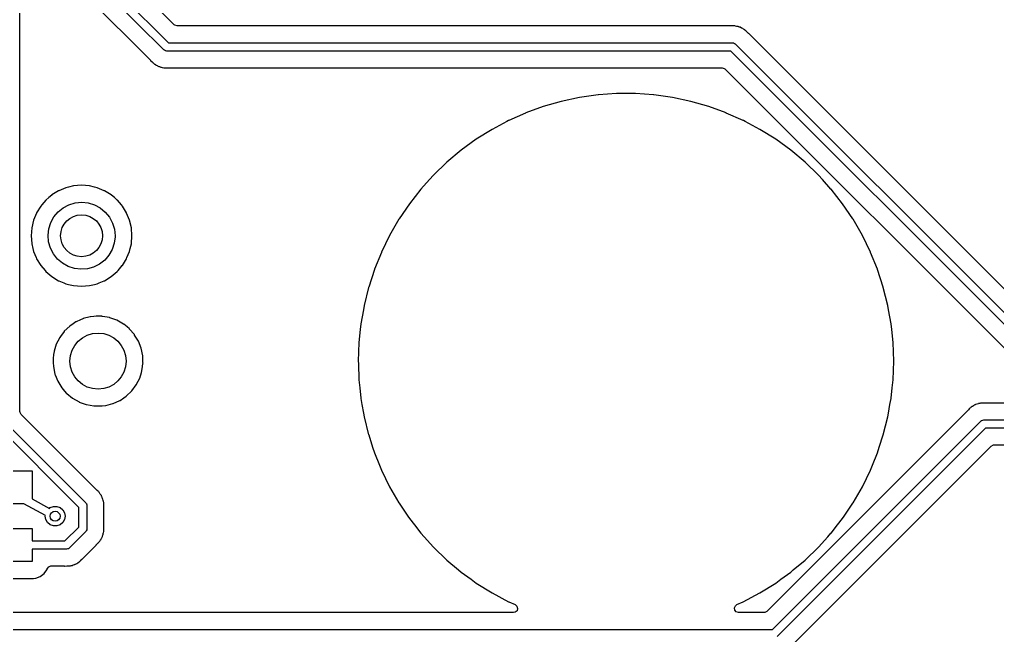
# Model space of a CAD drawing. Extents: x 144 to 253, y -181 to -52.
# Drawn here: x 191.12 to 220.76, y -135.31 to -116.65 of the extents above; entities that cross this region are included whole.
import ezdxf

# ---------------------------------------------------------------- set-up
doc = ezdxf.new("R2010")
doc.units = 0
doc.layers.add('BLACK', color=7, linetype='CONTINUOUS')

msp = doc.modelspace()

# ---------------------------------------------------------------- linework, layer by layer
at = {"layer": 'BLACK', "linetype": 'CONTINUOUS'}
for p, q in [((191.133, -128.526), (191.133, -103.185)), ((195.805, -116.805), (193.075, -114.075)), ((195.492, -117.563), (192.317, -114.388)), ((192.53, -114.248), (195.632, -117.35)), ((191.982, -114.773), (195.076, -117.867)), ((195.826, -116.821), (195.805, -116.805)), ((195.895, -116.841), (195.826, -116.821)), ((212.689, -116.841), (195.895, -116.841)), ((212.701, -116.841), (212.689, -116.841)), ((212.737, -116.838), (212.701, -116.841)), ((212.745, -116.837), (212.737, -116.838)), ((212.753, -116.838), (212.745, -116.837)), ((212.765, -116.84), (212.753, -116.838)), ((212.785, -116.841), (212.765, -116.84)), ((212.805, -116.841), (212.785, -116.841)), ((212.813, -116.843), (212.805, -116.841)), ((212.848, -116.852), (212.813, -116.843)), ((212.813, -116.843), (212.813, -116.843)), ((212.859, -116.855), (212.848, -116.852)), ((212.895, -116.861), (212.859, -116.855)), ((212.903, -116.862), (212.895, -116.861)), ((212.895, -116.861), (212.895, -116.861)), ((212.91, -116.865), (212.903, -116.862)), ((212.922, -116.87), (212.91, -116.865)), ((212.91, -116.865), (212.91, -116.865)), ((212.94, -116.876), (212.922, -116.87)), ((212.96, -116.881), (212.94, -116.876)), ((212.999, -116.903), (212.96, -116.881)), ((213.009, -116.908), (212.999, -116.903)), ((213.043, -116.922), (213.009, -116.908)), ((213.05, -116.925), (213.043, -116.922)), ((213.043, -116.922), (213.043, -116.922)), ((213.065, -116.937), (213.05, -116.925)), ((213.066, -116.938), (213.065, -116.937)), ((213.083, -116.949), (213.066, -116.938)), ((213.093, -116.955), (213.083, -116.949)), ((213.1, -116.958), (213.093, -116.955)), ((213.093, -116.955), (213.093, -116.955)), ((213.106, -116.964), (213.1, -116.958)), ((213.133, -116.989), (213.106, -116.964)), ((213.142, -116.996), (213.133, -116.989)), ((213.145, -116.999), (213.142, -116.996)), ((213.165, -117.019), (213.145, -116.999)), ((213.167, -117.021), (213.165, -117.019)), ((213.217, -117.068), (213.167, -117.021)), ((195.632, -117.35), (212.725, -117.35)), ((212.725, -117.35), (212.747, -117.353)), ((212.747, -117.353), (212.752, -117.353)), ((212.752, -117.353), (212.754, -117.354)), ((212.754, -117.354), (212.761, -117.355)), ((212.761, -117.355), (212.786, -117.372)), ((213.221, -117.074), (213.217, -117.068)), ((213.229, -117.083), (213.221, -117.074)), ((223.745, -127.6), (213.229, -117.083)), ((195.519, -117.578), (195.492, -117.563)), ((195.544, -117.595), (195.519, -117.578)), ((195.551, -117.596), (195.544, -117.595)), ((195.553, -117.597), (195.551, -117.596)), ((195.558, -117.597), (195.553, -117.597)), ((195.58, -117.6), (195.558, -117.597)), ((212.673, -117.6), (195.58, -117.6)), ((223.432, -128.358), (212.673, -117.6)), ((212.786, -117.372), (212.813, -117.387)), ((212.813, -117.387), (223.572, -128.145)), ((195.076, -117.867), (195.084, -117.876)), ((195.084, -117.876), (195.088, -117.882)), ((195.088, -117.882), (195.094, -117.887)), ((195.094, -117.887), (195.138, -117.929)), ((195.138, -117.929), (195.14, -117.931)), ((195.14, -117.931), (195.16, -117.951)), ((195.16, -117.951), (195.163, -117.954)), ((195.163, -117.954), (195.172, -117.961)), ((195.172, -117.961), (195.205, -117.992)), ((195.205, -117.992), (195.212, -117.995)), ((195.212, -117.995), (195.212, -117.995)), ((195.212, -117.995), (195.222, -118.001)), ((195.222, -118.001), (195.239, -118.012)), ((195.239, -118.012), (195.255, -118.025)), ((195.255, -118.025), (195.262, -118.028)), ((195.262, -118.028), (195.262, -118.028)), ((195.262, -118.028), (195.296, -118.042)), ((195.296, -118.042), (195.306, -118.047)), ((195.306, -118.047), (195.345, -118.069)), ((195.345, -118.069), (195.353, -118.071)), ((195.353, -118.071), (195.353, -118.071)), ((195.353, -118.071), (195.365, -118.074)), ((195.365, -118.074), (195.383, -118.08)), ((195.383, -118.08), (195.402, -118.088)), ((195.402, -118.088), (195.41, -118.089)), ((195.41, -118.089), (195.41, -118.089)), ((195.41, -118.089), (195.446, -118.095)), ((195.446, -118.095), (195.457, -118.098)), ((195.457, -118.098), (195.492, -118.107)), ((195.492, -118.107), (195.5, -118.108)), ((195.5, -118.108), (195.52, -118.108)), ((195.52, -118.108), (195.54, -118.11)), ((195.54, -118.11), (195.56, -118.113)), ((195.56, -118.113), (195.568, -118.112)), ((195.568, -118.112), (195.604, -118.109)), ((195.604, -118.109), (195.616, -118.108)), ((195.616, -118.108), (212.41, -118.108)), ((212.41, -118.108), (212.479, -118.129)), ((212.479, -118.129), (212.5, -118.145)), ((212.5, -118.145), (222.411, -128.056)), ((207.537, -119.128), (206.993, -119.284)), ((208.091, -119.01), (207.537, -119.128)), ((208.652, -118.932), (208.091, -119.01)), ((208.664, -118.931), (208.652, -118.932)), ((209.215, -118.892), (208.664, -118.931)), ((209.217, -118.892), (209.215, -118.892)), ((209.215, -118.892), (209.215, -118.892)), ((209.783, -118.892), (209.217, -118.892)), ((209.785, -118.892), (209.783, -118.892)), ((210.336, -118.931), (209.785, -118.892)), ((209.785, -118.892), (209.785, -118.892)), ((210.348, -118.932), (210.336, -118.931)), ((210.909, -119.01), (210.348, -118.932)), ((211.463, -119.128), (210.909, -119.01)), ((212.007, -119.284), (211.463, -119.128)), ((206.993, -119.284), (206.461, -119.478)), ((212.539, -119.478), (212.007, -119.284)), ((205.942, -119.709), (205.884, -119.74)), ((205.944, -119.708), (205.942, -119.709)), ((205.942, -119.709), (205.942, -119.709)), ((205.946, -119.707), (205.944, -119.708)), ((206.459, -119.479), (205.946, -119.707)), ((205.946, -119.707), (205.946, -119.707)), ((206.461, -119.478), (206.459, -119.479)), ((206.459, -119.479), (206.459, -119.479)), ((212.541, -119.479), (212.539, -119.478)), ((213.054, -119.707), (212.541, -119.479)), ((212.541, -119.479), (212.541, -119.479)), ((213.056, -119.708), (213.054, -119.707)), ((213.054, -119.707), (213.054, -119.707)), ((213.058, -119.709), (213.056, -119.708)), ((213.116, -119.74), (213.058, -119.709)), ((213.058, -119.709), (213.058, -119.709)), ((205.444, -119.974), (204.963, -120.274)), ((205.884, -119.74), (205.444, -119.974)), ((213.556, -119.974), (213.116, -119.74)), ((214.037, -120.274), (213.556, -119.974)), ((204.962, -120.275), (204.507, -120.606)), ((204.963, -120.274), (204.962, -120.275)), ((204.962, -120.275), (204.962, -120.275)), ((214.038, -120.275), (214.037, -120.274)), ((214.493, -120.606), (214.038, -120.275)), ((214.038, -120.275), (214.038, -120.275)), ((204.503, -120.608), (204.073, -120.969)), ((204.505, -120.607), (204.503, -120.608)), ((204.503, -120.608), (204.503, -120.608)), ((204.507, -120.606), (204.505, -120.607)), ((204.507, -120.606), (204.507, -120.606)), ((214.495, -120.607), (214.493, -120.606)), ((214.493, -120.606), (214.493, -120.606)), ((214.497, -120.608), (214.495, -120.607)), ((214.927, -120.969), (214.497, -120.608)), ((214.497, -120.608), (214.497, -120.608)), ((204.071, -120.971), (203.664, -121.364)), ((204.073, -120.969), (204.071, -120.971)), ((204.073, -120.969), (204.073, -120.969)), ((214.929, -120.971), (214.927, -120.969)), ((214.927, -120.969), (214.927, -120.969)), ((215.336, -121.364), (214.929, -120.971)), ((203.549, -121.492), (203.287, -121.783)), ((203.664, -121.364), (203.549, -121.492)), ((215.451, -121.492), (215.336, -121.364)), ((215.713, -121.783), (215.451, -121.492)), ((192.523, -121.748), (192.31, -121.836)), ((192.527, -121.746), (192.523, -121.748)), ((192.523, -121.748), (192.523, -121.748)), ((192.609, -121.726), (192.527, -121.746)), ((192.756, -121.691), (192.609, -121.726)), ((192.761, -121.69), (192.756, -121.691)), ((192.756, -121.691), (192.756, -121.691)), ((193, -121.671), (192.761, -121.69)), ((193.239, -121.69), (193, -121.671)), ((193.244, -121.691), (193.239, -121.69)), ((193.391, -121.726), (193.244, -121.691)), ((193.244, -121.691), (193.244, -121.691)), ((193.473, -121.746), (193.391, -121.726)), ((193.477, -121.748), (193.473, -121.746)), ((193.69, -121.836), (193.477, -121.748)), ((193.477, -121.748), (193.477, -121.748)), ((203.285, -121.785), (202.936, -122.231)), ((203.287, -121.783), (203.285, -121.785)), ((203.287, -121.783), (203.287, -121.783)), ((215.715, -121.785), (215.713, -121.783)), ((215.713, -121.783), (215.713, -121.783)), ((216.064, -122.231), (215.715, -121.785)), ((192.006, -122.044), (191.919, -122.119)), ((192.097, -121.966), (192.006, -122.044)), ((192.101, -121.963), (192.097, -121.966)), ((192.097, -121.966), (192.097, -121.966)), ((192.306, -121.837), (192.101, -121.963)), ((192.31, -121.836), (192.306, -121.837)), ((192.31, -121.836), (192.31, -121.836)), ((193.694, -121.837), (193.69, -121.836)), ((193.69, -121.836), (193.69, -121.836)), ((193.899, -121.963), (193.694, -121.837)), ((193.903, -121.966), (193.899, -121.963)), ((193.994, -122.044), (193.903, -121.966)), ((193.903, -121.966), (193.903, -121.966)), ((194.081, -122.119), (193.994, -122.044)), ((191.763, -122.301), (191.637, -122.506)), ((191.793, -122.265), (191.763, -122.301)), ((191.915, -122.122), (191.793, -122.265)), ((191.919, -122.119), (191.915, -122.122)), ((192.289, -122.474), (192.444, -122.35)), ((192.444, -122.35), (192.619, -122.258)), ((192.619, -122.258), (192.81, -122.202)), ((192.81, -122.202), (193.007, -122.184)), ((193.007, -122.184), (193.204, -122.205)), ((193.204, -122.205), (193.394, -122.263)), ((193.394, -122.263), (193.568, -122.358)), ((193.568, -122.358), (193.721, -122.484)), ((194.085, -122.122), (194.081, -122.119)), ((194.207, -122.265), (194.085, -122.122)), ((194.237, -122.301), (194.207, -122.265)), ((194.363, -122.506), (194.237, -122.301)), ((202.935, -122.233), (202.63, -122.686)), ((202.936, -122.231), (202.935, -122.233)), ((216.065, -122.233), (216.064, -122.231)), ((216.37, -122.686), (216.065, -122.233)), ((191.636, -122.51), (191.548, -122.723)), ((191.637, -122.506), (191.636, -122.51)), ((191.636, -122.51), (191.636, -122.51)), ((192.066, -122.8), (192.162, -122.626)), ((192.162, -122.626), (192.289, -122.474)), ((193.721, -122.484), (193.846, -122.638)), ((193.846, -122.638), (193.939, -122.813)), ((194.364, -122.51), (194.363, -122.506)), ((194.452, -122.723), (194.364, -122.51)), ((194.364, -122.51), (194.364, -122.51)), ((202.63, -122.686), (202.62, -122.701)), ((216.38, -122.701), (216.37, -122.686)), ((191.49, -122.961), (191.471, -123.2)), ((191.491, -122.956), (191.49, -122.961)), ((191.544, -122.732), (191.491, -122.956)), ((191.491, -122.956), (191.491, -122.956)), ((191.546, -122.727), (191.544, -122.732)), ((191.548, -122.723), (191.546, -122.727)), ((191.984, -123.186), (192.006, -122.989)), ((192.006, -122.989), (192.066, -122.8)), ((193.939, -122.813), (193.997, -123.003)), ((194.454, -122.727), (194.452, -122.723)), ((194.456, -122.732), (194.454, -122.727)), ((194.509, -122.956), (194.456, -122.732)), ((194.51, -122.961), (194.509, -122.956)), ((194.509, -122.956), (194.509, -122.956)), ((194.529, -123.2), (194.51, -122.961)), ((202.62, -122.701), (202.337, -123.191)), ((216.663, -123.191), (216.38, -122.701)), ((191.471, -123.2), (191.49, -123.439)), ((192.001, -123.383), (191.984, -123.186)), ((194.016, -123.228), (193.991, -123.425)), ((193.997, -123.003), (194.016, -123.2)), ((194.016, -123.2), (194.016, -123.228)), ((194.51, -123.439), (194.529, -123.2)), ((202.336, -123.193), (202.089, -123.698)), ((202.337, -123.191), (202.336, -123.193)), ((202.336, -123.193), (202.336, -123.193)), ((216.664, -123.193), (216.663, -123.191)), ((216.911, -123.698), (216.664, -123.193)), ((216.664, -123.193), (216.664, -123.193)), ((191.49, -123.439), (191.491, -123.444)), ((191.491, -123.444), (191.491, -123.444)), ((191.491, -123.444), (191.524, -123.583)), ((192.055, -123.574), (192.001, -123.383)), ((192.146, -123.75), (192.055, -123.574)), ((193.991, -123.425), (193.928, -123.613)), ((194.476, -123.583), (194.509, -123.444)), ((194.509, -123.444), (194.51, -123.439)), ((194.509, -123.444), (194.509, -123.444)), ((191.524, -123.583), (191.546, -123.673)), ((191.546, -123.673), (191.548, -123.677)), ((191.548, -123.677), (191.548, -123.677)), ((191.548, -123.677), (191.624, -123.861)), ((191.624, -123.861), (191.637, -123.894)), ((192.269, -123.906), (192.146, -123.75)), ((193.83, -123.786), (193.701, -123.936)), ((193.928, -123.613), (193.83, -123.786)), ((194.363, -123.894), (194.376, -123.861)), ((194.376, -123.861), (194.452, -123.677)), ((194.452, -123.677), (194.454, -123.673)), ((194.452, -123.677), (194.452, -123.677)), ((194.454, -123.673), (194.476, -123.583)), ((202.088, -123.702), (201.88, -124.215)), ((202.089, -123.698), (202.088, -123.7)), ((202.088, -123.7), (202.088, -123.702)), ((202.088, -123.702), (202.088, -123.702)), ((202.089, -123.698), (202.089, -123.698)), ((216.912, -123.7), (216.911, -123.698)), ((216.911, -123.698), (216.911, -123.698)), ((216.912, -123.702), (216.912, -123.7)), ((217.12, -124.215), (216.912, -123.702)), ((216.912, -123.702), (216.912, -123.702)), ((191.637, -123.894), (191.763, -124.099)), ((191.763, -124.099), (191.766, -124.103)), ((191.766, -124.103), (191.766, -124.103)), ((191.766, -124.103), (191.894, -124.252)), ((192.42, -124.034), (192.269, -123.906)), ((192.593, -124.131), (192.42, -124.034)), ((192.782, -124.192), (192.593, -124.131)), ((193.367, -124.147), (193.176, -124.201)), ((193.544, -124.058), (193.367, -124.147)), ((193.701, -123.936), (193.544, -124.058)), ((194.106, -124.252), (194.234, -124.103)), ((194.234, -124.103), (194.237, -124.099)), ((194.234, -124.103), (194.234, -124.103)), ((194.237, -124.099), (194.363, -123.894)), ((191.894, -124.252), (191.919, -124.281)), ((191.919, -124.281), (192.101, -124.437)), ((192.101, -124.437), (192.306, -124.563)), ((192.979, -124.216), (192.782, -124.192)), ((193.176, -124.201), (192.979, -124.216)), ((193.694, -124.563), (193.899, -124.437)), ((193.899, -124.437), (194.081, -124.281)), ((194.081, -124.281), (194.106, -124.252)), ((201.876, -124.227), (201.702, -124.762)), ((201.88, -124.215), (201.876, -124.225)), ((201.876, -124.225), (201.876, -124.227)), ((217.124, -124.225), (217.12, -124.215)), ((217.124, -124.227), (217.124, -124.225)), ((217.298, -124.762), (217.124, -124.227)), ((192.306, -124.563), (192.31, -124.564)), ((192.31, -124.564), (192.31, -124.564)), ((192.31, -124.564), (192.465, -124.629)), ((192.465, -124.629), (192.527, -124.654)), ((192.527, -124.654), (192.609, -124.674)), ((192.609, -124.674), (192.756, -124.709)), ((192.756, -124.709), (192.756, -124.709)), ((192.756, -124.709), (192.761, -124.71)), ((192.761, -124.71), (193, -124.729)), ((193, -124.729), (193.239, -124.71)), ((193.239, -124.71), (193.244, -124.709)), ((193.244, -124.709), (193.391, -124.674)), ((193.244, -124.709), (193.244, -124.709)), ((193.391, -124.674), (193.473, -124.654)), ((193.473, -124.654), (193.535, -124.629)), ((193.535, -124.629), (193.69, -124.564)), ((193.69, -124.564), (193.694, -124.563)), ((193.69, -124.564), (193.69, -124.564)), ((201.701, -124.764), (201.564, -125.313)), ((201.702, -124.762), (201.701, -124.764)), ((201.702, -124.762), (201.702, -124.762)), ((217.299, -124.764), (217.298, -124.762)), ((217.298, -124.762), (217.298, -124.762)), ((217.436, -125.313), (217.299, -124.764)), ((201.564, -125.315), (201.541, -125.443)), ((201.564, -125.313), (201.564, -125.315)), ((201.564, -125.315), (201.564, -125.315)), ((217.436, -125.315), (217.436, -125.313)), ((217.459, -125.443), (217.436, -125.315)), ((217.436, -125.315), (217.436, -125.315)), ((193.27, -125.655), (193.265, -125.657)), ((193.275, -125.655), (193.27, -125.655)), ((193.375, -125.646), (193.275, -125.655)), ((193.275, -125.655), (193.275, -125.655)), ((193.442, -125.641), (193.375, -125.646)), ((193.604, -125.641), (193.442, -125.641)), ((193.606, -125.641), (193.604, -125.641)), ((193.611, -125.641), (193.606, -125.641)), ((193.606, -125.641), (193.606, -125.641)), ((193.628, -125.642), (193.611, -125.641)), ((193.632, -125.642), (193.628, -125.642)), ((193.85, -125.682), (193.632, -125.642)), ((193.632, -125.642), (193.632, -125.642)), ((201.541, -125.443), (201.466, -125.871)), ((217.534, -125.871), (217.459, -125.443)), ((192.645, -125.937), (192.478, -126.096)), ((192.746, -125.869), (192.645, -125.937)), ((192.832, -125.811), (192.746, -125.869)), ((192.836, -125.808), (192.832, -125.811)), ((192.832, -125.811), (192.832, -125.811)), ((192.973, -125.747), (192.836, -125.808)), ((193.042, -125.715), (192.973, -125.747)), ((193.047, -125.713), (193.042, -125.715)), ((193.042, -125.715), (193.042, -125.715)), ((193.052, -125.712), (193.047, -125.713)), ((193.265, -125.657), (193.052, -125.712)), ((193.052, -125.712), (193.052, -125.712)), ((193.265, -125.657), (193.265, -125.657)), ((193.855, -125.683), (193.85, -125.682)), ((193.85, -125.682), (193.85, -125.682)), ((193.86, -125.685), (193.855, -125.683)), ((194.067, -125.76), (193.86, -125.685)), ((193.86, -125.685), (193.86, -125.685)), ((194.072, -125.762), (194.067, -125.76)), ((194.067, -125.76), (194.067, -125.76)), ((194.273, -125.876), (194.072, -125.762)), ((194.277, -125.879), (194.273, -125.876)), ((194.381, -125.964), (194.277, -125.879)), ((194.277, -125.879), (194.277, -125.879)), ((201.466, -125.873), (201.448, -126.045)), ((201.466, -125.871), (201.466, -125.873)), ((201.466, -125.873), (201.466, -125.873)), ((217.534, -125.873), (217.534, -125.871)), ((217.552, -126.045), (217.534, -125.873)), ((217.534, -125.873), (217.534, -125.873)), ((192.475, -126.1), (192.359, -126.256)), ((192.478, -126.096), (192.475, -126.1)), ((194.451, -126.022), (194.381, -125.964)), ((194.455, -126.026), (194.451, -126.022)), ((194.591, -126.184), (194.455, -126.026)), ((194.455, -126.026), (194.455, -126.026)), ((194.602, -126.196), (194.591, -126.184)), ((194.605, -126.201), (194.602, -126.196)), ((194.61, -126.209), (194.605, -126.201)), ((194.605, -126.201), (194.605, -126.201)), ((194.722, -126.393), (194.61, -126.209)), ((201.448, -126.045), (201.407, -126.434)), ((217.593, -126.434), (217.552, -126.045)), ((192.236, -126.487), (192.215, -126.555)), ((192.283, -126.393), (192.236, -126.487)), ((192.338, -126.286), (192.283, -126.393)), ((192.34, -126.281), (192.338, -126.286)), ((192.359, -126.256), (192.34, -126.281)), ((194.807, -126.608), (194.722, -126.393)), ((201.407, -126.434), (201.387, -127)), ((217.613, -127), (217.593, -126.434)), ((192.155, -126.802), (192.139, -126.921)), ((192.168, -126.707), (192.155, -126.802)), ((192.169, -126.702), (192.168, -126.707)), ((192.215, -126.555), (192.169, -126.702)), ((192.169, -126.702), (192.169, -126.702)), ((194.854, -126.834), (194.807, -126.608)), ((194.854, -126.839), (194.854, -126.834)), ((194.862, -127.042), (194.854, -126.839)), ((192.139, -126.921), (192.137, -126.936)), ((192.137, -126.936), (192.137, -126.941)), ((192.137, -126.941), (192.141, -127.044)), ((192.137, -126.941), (192.137, -126.941)), ((192.141, -127.044), (192.146, -127.166)), ((194.85, -127.161), (194.862, -127.07)), ((194.863, -127.064), (194.862, -127.042)), ((194.862, -127.07), (194.863, -127.064)), ((194.862, -127.07), (194.862, -127.07)), ((201.387, -127), (201.39, -127.074)), ((201.39, -127.074), (201.407, -127.566)), ((217.593, -127.566), (217.613, -127)), ((192.146, -127.166), (192.193, -127.392)), ((192.193, -127.392), (192.195, -127.397)), ((192.195, -127.397), (192.195, -127.397)), ((192.195, -127.397), (192.201, -127.412)), ((192.201, -127.412), (192.278, -127.607)), ((194.764, -127.513), (194.818, -127.341)), ((194.818, -127.341), (194.831, -127.298)), ((194.831, -127.298), (194.832, -127.293)), ((194.831, -127.298), (194.831, -127.298)), ((194.832, -127.293), (194.85, -127.161)), ((192.278, -127.607), (192.398, -127.804)), ((194.522, -127.904), (194.66, -127.719)), ((194.66, -127.719), (194.715, -127.61)), ((194.715, -127.61), (194.762, -127.518)), ((194.762, -127.518), (194.764, -127.513)), ((194.762, -127.518), (194.762, -127.518)), ((201.407, -127.566), (201.432, -127.804)), ((217.568, -127.804), (217.593, -127.566)), ((192.398, -127.804), (192.401, -127.808)), ((192.401, -127.808), (192.488, -127.908)), ((192.488, -127.908), (192.549, -127.978)), ((192.549, -127.978), (192.553, -127.981)), ((192.553, -127.981), (192.723, -128.121)), ((194.355, -128.063), (194.522, -127.904)), ((201.432, -127.804), (201.465, -128.121)), ((217.535, -128.121), (217.568, -127.804)), ((192.723, -128.121), (192.723, -128.121)), ((192.723, -128.121), (192.727, -128.124)), ((192.727, -128.124), (192.928, -128.238)), ((192.928, -128.238), (192.933, -128.24)), ((192.933, -128.24), (192.933, -128.24)), ((192.933, -128.24), (193.14, -128.315)), ((193.14, -128.315), (193.14, -128.315)), ((193.14, -128.315), (193.145, -128.317)), ((193.145, -128.317), (193.15, -128.318)), ((193.15, -128.318), (193.15, -128.318)), ((193.15, -128.318), (193.368, -128.358)), ((193.735, -128.343), (193.948, -128.288)), ((193.948, -128.288), (193.953, -128.287)), ((193.948, -128.288), (193.948, -128.288)), ((193.953, -128.287), (193.958, -128.285)), ((193.958, -128.285), (194.159, -128.194)), ((193.958, -128.285), (193.958, -128.285)), ((194.159, -128.194), (194.164, -128.192)), ((194.164, -128.192), (194.168, -128.189)), ((194.168, -128.189), (194.286, -128.109)), ((194.168, -128.189), (194.168, -128.189)), ((194.286, -128.109), (194.355, -128.063)), ((201.465, -128.121), (201.466, -128.129)), ((201.466, -128.129), (201.499, -128.319)), ((201.499, -128.319), (201.546, -128.58)), ((217.454, -128.58), (217.501, -128.319)), ((217.501, -128.319), (217.534, -128.129)), ((217.534, -128.129), (217.535, -128.121)), ((220.085, -128.323), (220.074, -128.329)), ((220.091, -128.319), (220.085, -128.323)), ((220.085, -128.323), (220.085, -128.323)), ((220.134, -128.307), (220.091, -128.319)), ((220.145, -128.303), (220.134, -128.307)), ((220.179, -128.289), (220.145, -128.303)), ((220.186, -128.287), (220.179, -128.289)), ((220.179, -128.289), (220.179, -128.289)), ((220.201, -128.285), (220.186, -128.287)), ((220.206, -128.284), (220.201, -128.285)), ((220.226, -128.28), (220.206, -128.284)), ((220.227, -128.279), (220.226, -128.28)), ((220.245, -128.274), (220.227, -128.279)), ((220.253, -128.274), (220.245, -128.274)), ((220.257, -128.274), (220.253, -128.274)), ((220.289, -128.273), (220.257, -128.274)), ((220.301, -128.272), (220.289, -128.273)), ((220.305, -128.272), (220.301, -128.272)), ((220.301, -128.272), (220.301, -128.272)), ((220.301, -128.272), (220.301, -128.272)), ((220.333, -128.272), (220.305, -128.272)), ((220.337, -128.271), (220.333, -128.272)), ((220.397, -128.27), (220.337, -128.271)), ((220.405, -128.269), (220.397, -128.27)), ((220.397, -128.27), (220.397, -128.27)), ((220.413, -128.271), (220.405, -128.269)), ((220.424, -128.272), (220.413, -128.271)), ((222.321, -128.272), (220.424, -128.272)), ((191.136, -128.553), (191.133, -128.526)), ((191.17, -128.615), (191.136, -128.553)), ((193.463, -130.908), (191.17, -128.615)), ((193.368, -128.358), (193.368, -128.358)), ((193.368, -128.358), (193.372, -128.358)), ((193.372, -128.358), (193.389, -128.359)), ((193.389, -128.359), (193.394, -128.359)), ((193.394, -128.359), (193.394, -128.359)), ((193.394, -128.359), (193.396, -128.359)), ((193.396, -128.359), (193.558, -128.359)), ((193.558, -128.359), (193.625, -128.354)), ((193.625, -128.354), (193.725, -128.345)), ((193.725, -128.345), (193.725, -128.345)), ((193.725, -128.345), (193.73, -128.345)), ((193.73, -128.345), (193.735, -128.343)), ((193.735, -128.343), (193.735, -128.343)), ((201.546, -128.58), (201.564, -128.687)), ((219.872, -128.482), (213.769, -134.585)), ((217.436, -128.687), (217.454, -128.58)), ((219.88, -128.474), (219.872, -128.482)), ((219.903, -128.446), (219.88, -128.474)), ((219.908, -128.44), (219.903, -128.446)), ((219.924, -128.428), (219.908, -128.44)), ((219.939, -128.415), (219.924, -128.428)), ((219.954, -128.4), (219.939, -128.415)), ((219.96, -128.396), (219.954, -128.4)), ((219.992, -128.378), (219.96, -128.396)), ((219.96, -128.396), (219.96, -128.396)), ((220.002, -128.371), (219.992, -128.378)), ((220.031, -128.35), (220.002, -128.371)), ((220.037, -128.345), (220.031, -128.35)), ((220.031, -128.35), (220.031, -128.35)), ((220.056, -128.338), (220.037, -128.345)), ((220.074, -128.329), (220.056, -128.338)), ((190.625, -128.789), (193.128, -131.293)), ((201.564, -128.687), (201.701, -129.236)), ((213.943, -135.13), (220.257, -128.817)), ((217.299, -129.236), (217.436, -128.687)), ((220.257, -128.817), (220.274, -128.803)), ((220.274, -128.803), (220.277, -128.8)), ((220.277, -128.8), (220.28, -128.799)), ((220.28, -128.799), (220.285, -128.795)), ((220.285, -128.795), (220.315, -128.789)), ((220.315, -128.789), (220.345, -128.78)), ((220.345, -128.78), (250.139, -128.78)), ((192.915, -131.433), (190.412, -128.929)), ((220.397, -129.03), (214.083, -135.343)), ((250.191, -129.03), (220.397, -129.03)), ((201.701, -129.236), (201.702, -129.238)), ((201.702, -129.238), (201.702, -129.238)), ((201.702, -129.238), (201.822, -129.608)), ((217.178, -129.608), (217.298, -129.238)), ((217.298, -129.238), (217.299, -129.236)), ((217.298, -129.238), (217.298, -129.238)), ((201.822, -129.608), (201.876, -129.775)), ((201.876, -129.775), (201.877, -129.777)), ((201.877, -129.777), (201.877, -129.777)), ((201.877, -129.777), (202.028, -130.151)), ((214.468, -135.678), (220.57, -129.575)), ((216.972, -130.151), (217.123, -129.777)), ((217.123, -129.777), (217.124, -129.775)), ((217.123, -129.777), (217.123, -129.777)), ((217.124, -129.775), (217.178, -129.608)), ((220.57, -129.575), (220.633, -129.541)), ((220.633, -129.541), (220.66, -129.538)), ((220.66, -129.538), (246.788, -129.538)), ((189.7, -130.325), (191.5, -130.325)), ((191.5, -130.325), (191.5, -131.175)), ((202.028, -130.151), (202.088, -130.3)), ((202.088, -130.3), (202.089, -130.302)), ((202.089, -130.302), (202.089, -130.302)), ((202.089, -130.302), (202.336, -130.807)), ((216.664, -130.807), (216.911, -130.302)), ((216.911, -130.302), (216.912, -130.3)), ((216.911, -130.302), (216.911, -130.302)), ((216.912, -130.3), (216.972, -130.151)), ((193.471, -130.916), (193.463, -130.908)), ((193.505, -130.944), (193.471, -130.916)), ((193.517, -130.96), (193.505, -130.944)), ((193.53, -130.975), (193.517, -130.96)), ((193.545, -130.99), (193.53, -130.975)), ((193.549, -130.996), (193.545, -130.99)), ((202.336, -130.807), (202.337, -130.809)), ((202.337, -130.809), (202.62, -131.299)), ((216.38, -131.299), (216.663, -130.809)), ((216.663, -130.809), (216.664, -130.807)), ((191.5, -131.175), (192.025, -131.462)), ((193.567, -131.028), (193.549, -130.996)), ((193.549, -130.996), (193.549, -130.996)), ((193.574, -131.038), (193.567, -131.028)), ((193.594, -131.066), (193.574, -131.038)), ((193.6, -131.073), (193.594, -131.066)), ((193.607, -131.092), (193.6, -131.073)), ((193.616, -131.11), (193.607, -131.092)), ((193.622, -131.121), (193.616, -131.11)), ((193.626, -131.127), (193.622, -131.121)), ((193.622, -131.121), (193.622, -131.121)), ((193.638, -131.17), (193.626, -131.127)), ((193.642, -131.181), (193.638, -131.17)), ((193.658, -131.222), (193.642, -131.181)), ((193.659, -131.23), (193.658, -131.222)), ((193.661, -131.242), (193.659, -131.23)), ((193.659, -131.23), (193.659, -131.23)), ((193.665, -131.262), (193.661, -131.242)), ((193.671, -131.281), (193.665, -131.262)), ((193.671, -131.299), (193.671, -131.281)), ((191.254, -131.325), (189.7, -131.325)), ((191.903, -131.68), (191.254, -131.325)), ((192.025, -131.462), (192.05, -131.44)), ((192.05, -131.44), (192.148, -131.405)), ((192.148, -131.405), (192.252, -131.405)), ((192.252, -131.405), (192.35, -131.44)), ((192.35, -131.44), (192.43, -131.507)), ((192.43, -131.507), (192.482, -131.597)), ((192.915, -132.028), (192.915, -131.433)), ((193.128, -131.293), (193.142, -131.31)), ((193.142, -131.31), (193.145, -131.313)), ((193.145, -131.313), (193.146, -131.316)), ((193.146, -131.316), (193.15, -131.321)), ((193.15, -131.321), (193.156, -131.351)), ((193.156, -131.351), (193.165, -131.381)), ((193.165, -131.381), (193.165, -132.08)), ((193.672, -131.325), (193.671, -131.299)), ((193.673, -131.337), (193.672, -131.325)), ((193.673, -131.341), (193.673, -131.337)), ((193.673, -131.369), (193.673, -131.341)), ((193.674, -131.373), (193.673, -131.369)), ((193.673, -131.46), (193.674, -131.449)), ((193.673, -132.044), (193.673, -131.46)), ((193.676, -131.441), (193.674, -131.373)), ((193.674, -131.449), (193.676, -131.441)), ((202.62, -131.299), (202.621, -131.301)), ((202.621, -131.301), (202.621, -131.301)), ((202.621, -131.301), (202.887, -131.696)), ((216.113, -131.696), (216.379, -131.301)), ((216.379, -131.301), (216.38, -131.299)), ((216.379, -131.301), (216.379, -131.301)), ((191.9, -131.7), (191.903, -131.68)), ((191.918, -131.803), (191.9, -131.7)), ((191.97, -131.893), (191.918, -131.803)), ((192.482, -131.803), (192.43, -131.893)), ((192.482, -131.597), (192.5, -131.7)), ((192.5, -131.7), (192.482, -131.803)), ((202.887, -131.696), (202.936, -131.769)), ((202.936, -131.769), (202.938, -131.77)), ((202.938, -131.77), (202.938, -131.77)), ((202.938, -131.77), (203.089, -131.964)), ((215.911, -131.964), (216.062, -131.77)), ((216.062, -131.77), (216.064, -131.769)), ((216.062, -131.77), (216.062, -131.77)), ((216.064, -131.769), (216.113, -131.696)), ((189.7, -132.075), (191.5, -132.075)), ((191.5, -132.075), (191.5, -132.45)), ((192.05, -131.96), (191.97, -131.893)), ((192.148, -131.995), (192.05, -131.96)), ((192.252, -131.995), (192.148, -131.995)), ((192.35, -131.96), (192.252, -131.995)), ((192.43, -131.893), (192.35, -131.96)), ((192.493, -132.45), (192.915, -132.028)), ((193.128, -132.168), (192.633, -132.663)), ((193.143, -132.141), (193.128, -132.168)), ((193.16, -132.116), (193.143, -132.141)), ((193.161, -132.109), (193.16, -132.116)), ((193.162, -132.107), (193.161, -132.109)), ((193.165, -132.08), (193.162, -132.102)), ((193.162, -132.102), (193.162, -132.107)), ((193.663, -132.203), (193.672, -132.168)), ((193.672, -132.168), (193.673, -132.16)), ((193.672, -132.168), (193.672, -132.168)), ((193.674, -132.056), (193.673, -132.044)), ((193.673, -132.14), (193.675, -132.12)), ((193.673, -132.16), (193.673, -132.14)), ((193.678, -132.1), (193.674, -132.056)), ((193.675, -132.12), (193.677, -132.108)), ((193.677, -132.108), (193.678, -132.1)), ((203.089, -131.964), (203.285, -132.215)), ((215.715, -132.215), (215.911, -131.964)), ((191.5, -132.45), (192.493, -132.45)), ((193.526, -132.488), (193.551, -132.461)), ((193.551, -132.461), (193.557, -132.455)), ((193.557, -132.455), (193.566, -132.438)), ((193.566, -132.438), (193.577, -132.421)), ((193.577, -132.421), (193.59, -132.405)), ((193.59, -132.405), (193.607, -132.364)), ((193.607, -132.364), (193.612, -132.354)), ((193.612, -132.354), (193.634, -132.315)), ((193.634, -132.315), (193.639, -132.295)), ((193.639, -132.295), (193.645, -132.277)), ((193.645, -132.277), (193.65, -132.265)), ((193.65, -132.265), (193.653, -132.258)), ((193.65, -132.265), (193.65, -132.265)), ((193.653, -132.258), (193.654, -132.25)), ((193.654, -132.25), (193.66, -132.214)), ((193.654, -132.25), (193.654, -132.25)), ((193.66, -132.214), (193.663, -132.203)), ((203.285, -132.215), (203.287, -132.217)), ((203.287, -132.217), (203.287, -132.217)), ((203.287, -132.217), (203.382, -132.322)), ((203.382, -132.322), (203.664, -132.636)), ((215.336, -132.636), (215.618, -132.322)), ((215.618, -132.322), (215.713, -132.217)), ((215.713, -132.217), (215.715, -132.215)), ((215.713, -132.217), (215.713, -132.217)), ((192.545, -132.7), (191.5, -132.7)), ((191.5, -132.7), (191.5, -133.075)), ((192.575, -132.691), (192.545, -132.7)), ((192.605, -132.685), (192.575, -132.691)), ((192.61, -132.681), (192.605, -132.685)), ((192.613, -132.68), (192.61, -132.681)), ((192.616, -132.677), (192.613, -132.68)), ((192.633, -132.663), (192.616, -132.677)), ((193.018, -132.998), (193.432, -132.584)), ((193.432, -132.584), (193.441, -132.576)), ((193.441, -132.576), (193.447, -132.572)), ((193.447, -132.572), (193.494, -132.522)), ((193.494, -132.522), (193.496, -132.519)), ((193.496, -132.519), (193.516, -132.5)), ((193.516, -132.5), (193.519, -132.497)), ((193.519, -132.497), (193.526, -132.488)), ((203.664, -132.636), (204.071, -133.029)), ((214.929, -133.029), (215.336, -132.636)), ((192.936, -133.08), (192.951, -133.065)), ((192.951, -133.065), (192.966, -133.052)), ((192.966, -133.052), (192.976, -133.045)), ((192.976, -133.045), (192.982, -133.04)), ((192.982, -133.04), (193.01, -133.006)), ((193.01, -133.006), (193.018, -132.998)), ((204.071, -133.029), (204.073, -133.031)), ((204.073, -133.031), (204.073, -133.031)), ((204.073, -133.031), (204.429, -133.329)), ((214.571, -133.329), (214.927, -133.031)), ((214.927, -133.031), (214.929, -133.029)), ((214.927, -133.031), (214.927, -133.031)), ((191.5, -133.075), (189.7, -133.075)), ((191.863, -133.438), (191.951, -133.322)), ((191.951, -133.322), (191.954, -133.313)), ((191.954, -133.313), (191.962, -133.29)), ((191.962, -133.29), (192.005, -133.234)), ((192.005, -133.234), (192.072, -133.209)), ((192.072, -133.209), (192.08, -133.208)), ((192.08, -133.208), (192.466, -133.208)), ((192.466, -133.208), (192.477, -133.209)), ((192.477, -133.209), (192.485, -133.211)), ((192.485, -133.211), (192.493, -133.21)), ((192.493, -133.21), (192.553, -133.209)), ((192.493, -133.21), (192.493, -133.21)), ((192.553, -133.209), (192.557, -133.208)), ((192.557, -133.208), (192.585, -133.208)), ((192.585, -133.208), (192.589, -133.208)), ((192.589, -133.208), (192.601, -133.207)), ((192.589, -133.208), (192.589, -133.208)), ((192.601, -133.207), (192.633, -133.206)), ((192.633, -133.206), (192.637, -133.206)), ((192.637, -133.206), (192.645, -133.206)), ((192.645, -133.206), (192.664, -133.2)), ((192.664, -133.2), (192.684, -133.196)), ((192.684, -133.196), (192.696, -133.194)), ((192.696, -133.194), (192.704, -133.193)), ((192.696, -133.194), (192.696, -133.194)), ((192.704, -133.193), (192.711, -133.191)), ((192.711, -133.191), (192.745, -133.177)), ((192.711, -133.191), (192.711, -133.191)), ((192.745, -133.177), (192.756, -133.173)), ((192.756, -133.173), (192.791, -133.163)), ((192.791, -133.163), (192.799, -133.161)), ((192.791, -133.163), (192.791, -133.163)), ((192.799, -133.161), (192.805, -133.157)), ((192.805, -133.157), (192.816, -133.151)), ((192.805, -133.157), (192.805, -133.157)), ((192.816, -133.151), (192.834, -133.142)), ((192.834, -133.142), (192.853, -133.135)), ((192.853, -133.135), (192.888, -133.109)), ((192.888, -133.109), (192.898, -133.102)), ((192.898, -133.102), (192.93, -133.084)), ((192.93, -133.084), (192.936, -133.08)), ((192.93, -133.084), (192.93, -133.084)), ((204.429, -133.329), (204.505, -133.393)), ((214.495, -133.393), (214.571, -133.329)), ((189.844, -133.583), (191.548, -133.583)), ((191.548, -133.583), (191.61, -133.577)), ((191.61, -133.577), (191.747, -133.526)), ((191.747, -133.526), (191.863, -133.438)), ((204.505, -133.393), (204.507, -133.394)), ((204.507, -133.394), (204.507, -133.394)), ((204.507, -133.394), (204.807, -133.612)), ((204.807, -133.612), (204.963, -133.726)), ((214.037, -133.726), (214.193, -133.612)), ((214.193, -133.612), (214.493, -133.394)), ((214.493, -133.394), (214.495, -133.393)), ((214.493, -133.394), (214.493, -133.394)), ((204.963, -133.726), (205.444, -134.026)), ((213.556, -134.026), (214.037, -133.726)), ((205.444, -134.026), (205.944, -134.292)), ((213.056, -134.292), (213.556, -134.026)), ((205.944, -134.292), (205.946, -134.293)), ((205.946, -134.293), (205.946, -134.293)), ((205.946, -134.293), (206.142, -134.38)), ((206.142, -134.38), (206.196, -134.426)), ((206.196, -134.426), (206.217, -134.494)), ((206.217, -134.494), (206.198, -134.563)), ((212.784, -134.478), (212.814, -134.413)), ((212.794, -134.548), (212.784, -134.478)), ((212.814, -134.413), (212.858, -134.38)), ((212.858, -134.38), (213.054, -134.293)), ((213.054, -134.293), (213.056, -134.292)), ((213.054, -134.293), (213.054, -134.293)), ((200.624, -134.621), (179.385, -134.621)), ((200.636, -134.621), (200.624, -134.621)), ((200.672, -134.618), (200.636, -134.621)), ((200.68, -134.617), (200.672, -134.618)), ((200.692, -134.619), (200.68, -134.617)), ((200.7, -134.62), (200.692, -134.619)), ((200.72, -134.621), (200.7, -134.62)), ((206.091, -134.621), (200.72, -134.621)), ((206.145, -134.61), (206.091, -134.621)), ((206.198, -134.563), (206.145, -134.61)), ((212.841, -134.601), (212.794, -134.548)), ((212.909, -134.621), (212.841, -134.601)), ((213.68, -134.621), (212.909, -134.621)), ((213.707, -134.619), (213.68, -134.621)), ((213.769, -134.585), (213.707, -134.619)), ((179.122, -135.13), (213.943, -135.13))]:
    msp.add_line(p, q, dxfattribs=at)
at = {"layer": 'BLACK'}
for centre, radius in [((193, -123.2), 0.635), ((193.5, -127), 0.8509), ((192.2, -131.7), 0.15)]:
    msp.add_circle(centre, radius, dxfattribs=at)

doc.saveas('drawing.dxf')
